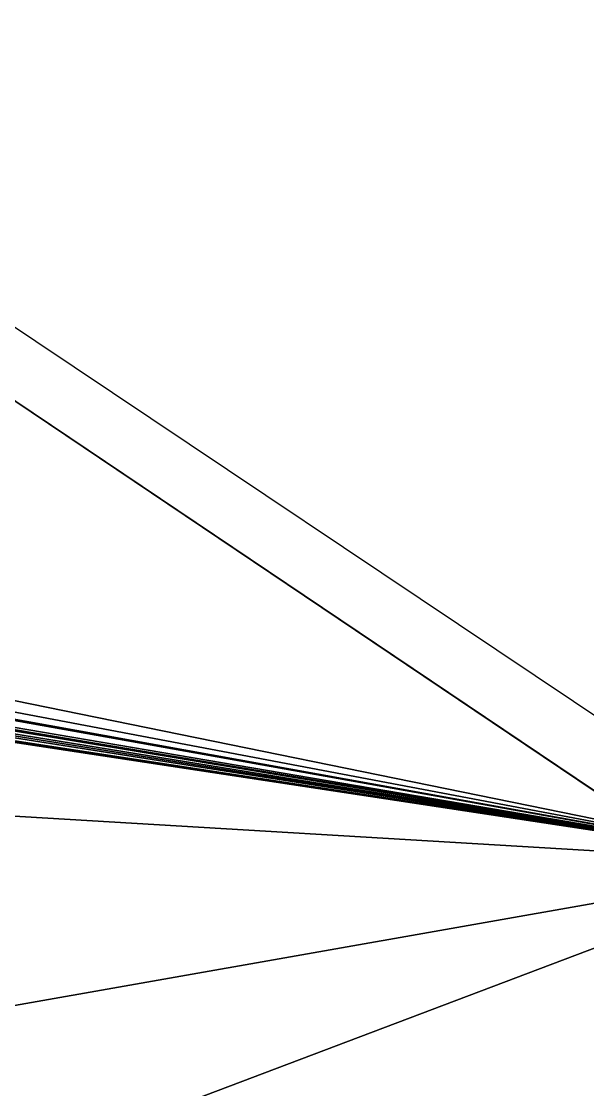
# Model space of a CAD drawing. Header units: metres. Extents: x 503497 to 504361, y 6966567 to 6966857.
# Drawn here: x 504125.84035 to 504125.85178, y 6966702.76515 to 6966702.7867 of the extents above; entities that cross this region are included whole.
import ezdxf

# ---------------------------------------------------------------- set-up
doc = ezdxf.new("R2010")
doc.units = ezdxf.units.M

msp = doc.modelspace()

# ---------------------------------------------------------------- linework, layer by layer
at = {"layer": 'SHADOW_APPROVED_20260111T072000'}
for points in [[(504125.8564, 6966702.7697), (504125.4218, 6966703.0603), (504052.248, 6966717.9643), (504052.6826, 6966717.6737), (504125.8564, 6966702.7697)], [(504126.6349, 6966702.5968), (504125.8564, 6966702.7697), (504052.6826, 6966717.6737), (504053.4611, 6966717.5008), (504126.6349, 6966702.5968)]]:
    msp.add_lwpolyline(points, close=True, dxfattribs=at)
msp.add_lwpolyline([(504124.6436, 6966689.8311), (504125.6223, 6966696.1052), (504122.7613, 6966696.5515), (504123.3955, 6966700.6171), (504123.6735, 6966701.1907), (504124.1841, 6966701.6081), (504124.6865, 6966701.7525), (504126.4679, 6966701.5261), (504126.6349, 6966702.5968), (504125.8564, 6966702.7697), (504125.4218, 6966703.0603), (504125.0625, 6966703.6133), (504124.9683, 6966704.1079), (504125.9354, 6966710.4181), (504127.8093, 6966710.1258), (504128.3574, 6966713.6393), (504140.8554, 6966711.6898), (504140.8554, 6966711.6898), (504140.7719, 6966711.1544), (504144.1851, 6966710.622), (504144.5661, 6966713.0647), (504153.1826, 6966711.7206), (504152.9477, 6966710.2148), (504167.8718, 6966707.8869)], dxfattribs=at)
at = {"layer": 'SHADOW_APPROVED_20260114T072400'}
for points in [[(504125.8564, 6966702.7697), (504125.4218, 6966703.0603), (504053.4134, 6966716.699), (504053.848, 6966716.4084), (504125.8564, 6966702.7697)], [(504126.6349, 6966702.5968), (504125.8564, 6966702.7697), (504053.848, 6966716.4084), (504054.6265, 6966716.2355), (504126.6349, 6966702.5968)]]:
    msp.add_lwpolyline(points, close=True, dxfattribs=at)
msp.add_lwpolyline([(504124.6436, 6966689.8311), (504125.6223, 6966696.1052), (504122.7613, 6966696.5515), (504123.3955, 6966700.6171), (504123.6735, 6966701.1907), (504124.1841, 6966701.6081), (504124.6865, 6966701.7525), (504126.4679, 6966701.5261), (504126.6349, 6966702.5968), (504125.8564, 6966702.7697), (504125.4218, 6966703.0603), (504125.0625, 6966703.6133), (504124.9683, 6966704.1079), (504125.9354, 6966710.4181), (504127.8093, 6966710.1258), (504128.3574, 6966713.6393), (504140.8554, 6966711.6898), (504140.8554, 6966711.6898), (504140.7719, 6966711.1544), (504144.1851, 6966710.622), (504144.5661, 6966713.0647), (504153.1826, 6966711.7206), (504152.9477, 6966710.2148), (504167.8718, 6966707.8869)], dxfattribs=at)
at = {"layer": 'SHADOW_APPROVED_20260122T071500'}
for points in [[(504125.8564, 6966702.7697), (504125.4218, 6966703.0603), (504042.8553, 6966717.8284), (504043.2899, 6966717.5378), (504125.8564, 6966702.7697)], [(504126.6349, 6966702.5968), (504125.8564, 6966702.7697), (504043.2899, 6966717.5378), (504044.0684, 6966717.3649), (504126.6349, 6966702.5968)]]:
    msp.add_lwpolyline(points, close=True, dxfattribs=at)
msp.add_lwpolyline([(504124.6436, 6966689.8311), (504125.6223, 6966696.1052), (504122.7613, 6966696.5515), (504123.3955, 6966700.6171), (504123.6735, 6966701.1907), (504124.1841, 6966701.6081), (504124.6865, 6966701.7525), (504126.4679, 6966701.5261), (504126.6349, 6966702.5968), (504125.8564, 6966702.7697), (504125.4218, 6966703.0603), (504125.0625, 6966703.6133), (504124.9683, 6966704.1079), (504125.9354, 6966710.4181), (504127.8093, 6966710.1258), (504128.3574, 6966713.6393), (504140.8554, 6966711.6898), (504140.8554, 6966711.6898), (504140.7719, 6966711.1544), (504144.1851, 6966710.622), (504144.5661, 6966713.0647), (504153.1826, 6966711.7206), (504152.9477, 6966710.2148), (504167.8718, 6966707.8869)], dxfattribs=at)
at = {"layer": 'SHADOW_APPROVED_20260124T072500'}
for points in [[(504125.8564, 6966702.7697), (504125.4218, 6966703.0603), (504049.1787, 6966714.7753), (504049.6133, 6966714.4847), (504125.8564, 6966702.7697)], [(504126.6349, 6966702.5968), (504125.8564, 6966702.7697), (504049.6133, 6966714.4847), (504050.3918, 6966714.3118), (504126.6349, 6966702.5968)]]:
    msp.add_lwpolyline(points, close=True, dxfattribs=at)
msp.add_lwpolyline([(504124.6436, 6966689.8311), (504125.6223, 6966696.1052), (504122.7613, 6966696.5515), (504123.3955, 6966700.6171), (504123.6735, 6966701.1907), (504124.1841, 6966701.6081), (504124.6865, 6966701.7525), (504126.4679, 6966701.5261), (504126.6349, 6966702.5968), (504125.8564, 6966702.7697), (504125.4218, 6966703.0603), (504125.0625, 6966703.6133), (504124.9683, 6966704.1079), (504125.9354, 6966710.4181), (504127.8093, 6966710.1258), (504128.3574, 6966713.6393), (504140.8554, 6966711.6898), (504140.8554, 6966711.6898), (504140.7719, 6966711.1544), (504144.1851, 6966710.622), (504144.5661, 6966713.0647), (504153.1826, 6966711.7206), (504152.9477, 6966710.2148), (504167.8718, 6966707.8869)], dxfattribs=at)
at = {"layer": 'SHADOW_APPROVED_20260126T071100'}
for points in [[(504125.8564, 6966702.7697), (504125.4218, 6966703.0603), (504036.9967, 6966718.1061), (504037.4313, 6966717.8155), (504125.8564, 6966702.7697)], [(504126.6349, 6966702.5968), (504125.8564, 6966702.7697), (504037.4313, 6966717.8155), (504038.2098, 6966717.6426), (504126.6349, 6966702.5968)]]:
    msp.add_lwpolyline(points, close=True, dxfattribs=at)
msp.add_lwpolyline([(504124.6436, 6966689.8311), (504125.6223, 6966696.1052), (504122.7613, 6966696.5515), (504123.3955, 6966700.6171), (504123.6735, 6966701.1907), (504124.1841, 6966701.6081), (504124.6865, 6966701.7525), (504126.4679, 6966701.5261), (504126.6349, 6966702.5968), (504125.8564, 6966702.7697), (504125.4218, 6966703.0603), (504125.0625, 6966703.6133), (504124.9683, 6966704.1079), (504125.9354, 6966710.4181), (504127.8093, 6966710.1258), (504128.3574, 6966713.6393), (504140.8554, 6966711.6898), (504140.8554, 6966711.6898), (504140.7719, 6966711.1544), (504144.1851, 6966710.622), (504144.5661, 6966713.0647), (504153.1826, 6966711.7206), (504152.9477, 6966710.2148), (504167.8718, 6966707.8869)], dxfattribs=at)
at = {"layer": 'SHADOW_APPROVED_20260127T071900'}
for points in [[(504125.8564, 6966702.7697), (504125.4218, 6966703.0603), (504043.0789, 6966715.5529), (504043.5135, 6966715.2623), (504125.8564, 6966702.7697)], [(504126.6349, 6966702.5968), (504125.8564, 6966702.7697), (504043.5135, 6966715.2623), (504044.292, 6966715.0894), (504126.6349, 6966702.5968)]]:
    msp.add_lwpolyline(points, close=True, dxfattribs=at)
msp.add_lwpolyline([(504124.6436, 6966689.8311), (504125.6223, 6966696.1052), (504122.7613, 6966696.5515), (504123.3955, 6966700.6171), (504123.6735, 6966701.1907), (504124.1841, 6966701.6081), (504124.6865, 6966701.7525), (504126.4679, 6966701.5261), (504126.6349, 6966702.5968), (504125.8564, 6966702.7697), (504125.4218, 6966703.0603), (504125.0625, 6966703.6133), (504124.9683, 6966704.1079), (504125.9354, 6966710.4181), (504127.8093, 6966710.1258), (504128.3574, 6966713.6393), (504140.8554, 6966711.6898), (504140.8554, 6966711.6898), (504140.7719, 6966711.1544), (504144.1851, 6966710.622), (504144.5661, 6966713.0647), (504153.1826, 6966711.7206), (504152.9477, 6966710.2148), (504167.8718, 6966707.8869)], dxfattribs=at)
at = {"layer": 'SHADOW_APPROVED_20260129T071100'}
for points in [[(504125.8564, 6966702.7697), (504125.4218, 6966703.0603), (504034.9761, 6966717.2791), (504035.4107, 6966716.9885), (504125.8564, 6966702.7697)], [(504126.6349, 6966702.5968), (504125.8564, 6966702.7697), (504035.4107, 6966716.9885), (504036.1892, 6966716.8156), (504126.6349, 6966702.5968)]]:
    msp.add_lwpolyline(points, close=True, dxfattribs=at)
msp.add_lwpolyline([(504124.6436, 6966689.8311), (504125.6223, 6966696.1052), (504122.7613, 6966696.5515), (504123.3955, 6966700.6171), (504123.6735, 6966701.1907), (504124.1841, 6966701.6081), (504124.6865, 6966701.7525), (504126.4679, 6966701.5261), (504126.6349, 6966702.5968), (504125.8564, 6966702.7697), (504125.4218, 6966703.0603), (504125.0625, 6966703.6133), (504124.9683, 6966704.1079), (504125.9354, 6966710.4181), (504127.8093, 6966710.1258), (504128.3574, 6966713.6393), (504140.8554, 6966711.6898), (504140.8554, 6966711.6898), (504140.7719, 6966711.1544), (504144.1851, 6966710.622), (504144.5661, 6966713.0647), (504153.1826, 6966711.7206), (504152.9477, 6966710.2148), (504167.8718, 6966707.8869)], dxfattribs=at)
at = {"layer": 'SHADOW_APPROVED_20260130T071100'}
for points in [[(504125.8564, 6966702.7697), (504125.4218, 6966703.0603), (504034.2899, 6966716.9745), (504034.7245, 6966716.6839), (504125.8564, 6966702.7697)], [(504126.6349, 6966702.5968), (504125.8564, 6966702.7697), (504034.7245, 6966716.6839), (504035.503, 6966716.511), (504126.6349, 6966702.5968)]]:
    msp.add_lwpolyline(points, close=True, dxfattribs=at)
msp.add_lwpolyline([(504124.6436, 6966689.8311), (504125.6223, 6966696.1052), (504122.7613, 6966696.5515), (504123.3955, 6966700.6171), (504123.6735, 6966701.1907), (504124.1841, 6966701.6081), (504124.6865, 6966701.7525), (504126.4679, 6966701.5261), (504126.6349, 6966702.5968), (504125.8564, 6966702.7697), (504125.4218, 6966703.0603), (504125.0625, 6966703.6133), (504124.9683, 6966704.1079), (504125.9354, 6966710.4181), (504127.8093, 6966710.1258), (504128.3574, 6966713.6393), (504140.8554, 6966711.6898), (504140.8554, 6966711.6898), (504140.7719, 6966711.1544), (504144.1851, 6966710.622), (504144.5661, 6966713.0647), (504153.1826, 6966711.7206), (504152.9477, 6966710.2148), (504167.8718, 6966707.8869)], dxfattribs=at)
at = {"layer": 'SHADOW_APPROVED_20260203T070000'}
for points in [[(504125.8564, 6966702.7697), (504125.4218, 6966703.0603), (504019.3976, 6966719.3617), (504019.8322, 6966719.0711), (504125.8564, 6966702.7697)], [(504126.6349, 6966702.5968), (504125.8564, 6966702.7697), (504019.8322, 6966719.0711), (504020.6107, 6966718.8982), (504126.6349, 6966702.5968)]]:
    msp.add_lwpolyline(points, close=True, dxfattribs=at)
msp.add_lwpolyline([(504124.6436, 6966689.8311), (504125.6223, 6966696.1052), (504122.7613, 6966696.5515), (504123.3955, 6966700.6171), (504123.6735, 6966701.1907), (504124.1841, 6966701.6081), (504124.6865, 6966701.7525), (504126.4679, 6966701.5261), (504126.6349, 6966702.5968), (504125.8564, 6966702.7697), (504125.4218, 6966703.0603), (504125.0625, 6966703.6133), (504124.9683, 6966704.1079), (504125.9354, 6966710.4181), (504127.8093, 6966710.1258), (504128.3574, 6966713.6393), (504140.8554, 6966711.6898), (504140.8554, 6966711.6898), (504140.7719, 6966711.1544), (504144.1851, 6966710.622), (504144.5661, 6966713.0647), (504153.1826, 6966711.7206), (504152.9477, 6966710.2148), (504167.8718, 6966707.8869)], dxfattribs=at)
at = {"layer": 'SHADOW_APPROVED_20260314T074000'}
msp.add_lwpolyline([(504124.6436, 6966689.8311), (504125.6223, 6966696.1052), (504122.7613, 6966696.5515), (504123.3955, 6966700.6171), (504123.6735, 6966701.1907), (504124.1841, 6966701.6081), (504124.6865, 6966701.7525), (504126.4679, 6966701.5261), (504126.6349, 6966702.5968), (504125.8564, 6966702.7697), (504125.4218, 6966703.0603), (504125.0625, 6966703.6133), (504124.9683, 6966704.1079), (504125.9354, 6966710.4181), (504127.8093, 6966710.1258), (504128.3574, 6966713.6393), (504140.8554, 6966711.6898), (504140.8554, 6966711.6898), (504140.7719, 6966711.1544), (504144.1851, 6966710.622), (504144.5661, 6966713.0647), (504153.1826, 6966711.7206), (504152.9477, 6966710.2148), (504167.8718, 6966707.8869)], dxfattribs=at)
for points in [[(504125.8564, 6966702.7697), (504125.4218, 6966703.0603), (504037.6673, 6966687.6039), (504038.1019, 6966687.3133), (504125.8564, 6966702.7697)], [(504126.6349, 6966702.5968), (504125.8564, 6966702.7697), (504038.1019, 6966687.3133), (504038.8804, 6966687.1404), (504126.6349, 6966702.5968)]]:
    msp.add_lwpolyline(points, close=True, dxfattribs=at)
at = {"layer": 'SHADOW_APPROVED_20260426T070000'}
msp.add_lwpolyline([(504124.6436, 6966689.8311), (504125.6223, 6966696.1052), (504122.7613, 6966696.5515), (504123.3955, 6966700.6171), (504123.6735, 6966701.1907), (504124.1841, 6966701.6081), (504124.6865, 6966701.7525), (504126.4679, 6966701.5261), (504126.6349, 6966702.5968), (504125.8564, 6966702.7697), (504125.4218, 6966703.0603), (504125.0625, 6966703.6133), (504124.9683, 6966704.1079), (504125.9354, 6966710.4181), (504127.8093, 6966710.1258), (504128.3574, 6966713.6393), (504140.8554, 6966711.6898), (504140.8554, 6966711.6898), (504140.7719, 6966711.1544), (504144.1851, 6966710.622), (504144.5661, 6966713.0647), (504153.1826, 6966711.7206), (504152.9477, 6966710.2148), (504167.8718, 6966707.8869)], dxfattribs=at)
for points in [[(504125.8564, 6966702.7697), (504125.4218, 6966703.0603), (503908.2942, 6966620.9985), (503908.7288, 6966620.7079), (504125.8564, 6966702.7697)], [(504126.6349, 6966702.5968), (504125.8564, 6966702.7697), (503908.7288, 6966620.7079), (503909.5073, 6966620.535), (504126.6349, 6966702.5968)]]:
    msp.add_lwpolyline(points, close=True, dxfattribs=at)
at = {"layer": 'SHADOW_APPROVED_20260621T090000'}
msp.add_lwpolyline([(504124.6436, 6966689.8311), (504125.6223, 6966696.1052), (504122.7613, 6966696.5515), (504123.3955, 6966700.6171), (504123.6735, 6966701.1907), (504124.1841, 6966701.6081), (504124.6865, 6966701.7525), (504126.4679, 6966701.5261), (504126.6349, 6966702.5968), (504125.8564, 6966702.7697), (504125.4218, 6966703.0603), (504125.0625, 6966703.6133), (504124.9683, 6966704.1079), (504125.9354, 6966710.4181), (504127.8093, 6966710.1258), (504128.3574, 6966713.6393), (504140.8554, 6966711.6898), (504140.8554, 6966711.6898), (504140.7719, 6966711.1544), (504144.1851, 6966710.622), (504144.5661, 6966713.0647), (504153.1826, 6966711.7206), (504152.9477, 6966710.2148), (504167.8718, 6966707.8869)], dxfattribs=at)
msp.add_lwpolyline([(504125.8564, 6966702.7697), (504125.4218, 6966703.0603), (504066.9055, 6966640.1287), (504067.3401, 6966639.8381), (504125.8564, 6966702.7697)], close=True, dxfattribs=at)
at = {"layer": 'SHADOW_APPROVED_20260621T120000'}
msp.add_lwpolyline([(504124.6436, 6966689.8311), (504125.6223, 6966696.1052), (504122.7613, 6966696.5515), (504123.3955, 6966700.6171), (504123.6735, 6966701.1907), (504124.1841, 6966701.6081), (504124.6865, 6966701.7525), (504126.4679, 6966701.5261), (504126.6349, 6966702.5968), (504125.8564, 6966702.7697), (504125.4218, 6966703.0603), (504125.0625, 6966703.6133), (504124.9683, 6966704.1079), (504125.9354, 6966710.4181), (504127.8093, 6966710.1258), (504128.3574, 6966713.6393), (504140.8554, 6966711.6898), (504140.8554, 6966711.6898), (504140.7719, 6966711.1544), (504144.1851, 6966710.622), (504144.5661, 6966713.0647), (504153.1826, 6966711.7206), (504152.9477, 6966710.2148), (504167.8718, 6966707.8869)], dxfattribs=at)
msp.add_lwpolyline([(504125.8564, 6966702.7697), (504125.4218, 6966703.0603), (504128.0428, 6966654.3875), (504128.4774, 6966654.0969), (504125.8564, 6966702.7697)], close=True, dxfattribs=at)
at = {"layer": 'SHADOW_APPROVED_20260621T140000'}
msp.add_lwpolyline([(504124.6436, 6966689.8311), (504125.6223, 6966696.1052), (504122.7613, 6966696.5515), (504123.3955, 6966700.6171), (504123.6735, 6966701.1907), (504124.1841, 6966701.6081), (504124.6865, 6966701.7525), (504126.4679, 6966701.5261), (504126.6349, 6966702.5968), (504125.8564, 6966702.7697), (504125.4218, 6966703.0603), (504125.0625, 6966703.6133), (504124.9683, 6966704.1079), (504125.9354, 6966710.4181), (504127.8093, 6966710.1258), (504128.3574, 6966713.6393), (504140.8554, 6966711.6898), (504140.8554, 6966711.6898), (504140.7719, 6966711.1544), (504144.1851, 6966710.622), (504144.5661, 6966713.0647), (504153.1826, 6966711.7206), (504152.9477, 6966710.2148), (504167.8718, 6966707.8869)], dxfattribs=at)
msp.add_lwpolyline([(504125.8564, 6966702.7697), (504125.4218, 6966703.0603), (504164.3315, 6966647.2543), (504164.7661, 6966646.9637), (504125.8564, 6966702.7697)], close=True, dxfattribs=at)
at = {"layer": 'SHADOW_APPROVED_20260621T150000'}
msp.add_lwpolyline([(504124.6436, 6966689.8311), (504125.6223, 6966696.1052), (504122.7613, 6966696.5515), (504123.3955, 6966700.6171), (504123.6735, 6966701.1907), (504124.1841, 6966701.6081), (504124.6865, 6966701.7525), (504126.4679, 6966701.5261), (504126.6349, 6966702.5968), (504125.8564, 6966702.7697), (504125.4218, 6966703.0603), (504125.0625, 6966703.6133), (504124.9683, 6966704.1079), (504125.9354, 6966710.4181), (504127.8093, 6966710.1258), (504128.3574, 6966713.6393), (504140.8554, 6966711.6898), (504140.8554, 6966711.6898), (504140.7719, 6966711.1544), (504144.1851, 6966710.622), (504144.5661, 6966713.0647), (504153.1826, 6966711.7206), (504152.9477, 6966710.2148), (504167.8718, 6966707.8869)], dxfattribs=at)
msp.add_lwpolyline([(504125.8564, 6966702.7697), (504125.4218, 6966703.0603), (504198.7019, 6966634.0575), (504199.1365, 6966633.7669), (504125.8564, 6966702.7697)], close=True, dxfattribs=at)
at = {"layer": 'SHADOW_APPROVED_20260621T160000'}
msp.add_lwpolyline([(504124.6436, 6966689.8311), (504125.6223, 6966696.1052), (504122.7613, 6966696.5515), (504123.3955, 6966700.6171), (504123.6735, 6966701.1907), (504124.1841, 6966701.6081), (504124.6865, 6966701.7525), (504126.4679, 6966701.5261), (504126.6349, 6966702.5968), (504125.8564, 6966702.7697), (504125.4218, 6966703.0603), (504125.0625, 6966703.6133), (504124.9683, 6966704.1079), (504125.9354, 6966710.4181), (504127.8093, 6966710.1258), (504128.3574, 6966713.6393), (504140.8554, 6966711.6898), (504140.8554, 6966711.6898), (504140.7719, 6966711.1544), (504144.1851, 6966710.622), (504144.5661, 6966713.0647), (504153.1826, 6966711.7206), (504152.9477, 6966710.2148), (504167.8718, 6966707.8869)], dxfattribs=at)
for points in [[(504125.4218, 6966703.0603), (504125.0625, 6966703.6133), (504293.3187, 6966590.5135), (504293.678, 6966589.9605), (504125.4218, 6966703.0603)], [(504125.8564, 6966702.7697), (504125.4218, 6966703.0603), (504293.678, 6966589.9605), (504294.1126, 6966589.6699), (504125.8564, 6966702.7697)]]:
    msp.add_lwpolyline(points, close=True, dxfattribs=at)
at = {"layer": 'SHADOW_APPROVED_20261019T053000'}
for points in [[(504125.8564, 6966702.7697), (504125.4218, 6966703.0603), (503548.6661, 6966795.1931), (503549.1007, 6966794.9025), (504125.8564, 6966702.7697)], [(504126.6349, 6966702.5968), (504125.8564, 6966702.7697), (503549.1007, 6966794.9025), (503549.8792, 6966794.7296), (504126.6349, 6966702.5968)]]:
    msp.add_lwpolyline(points, close=True, dxfattribs=at)
msp.add_lwpolyline([(504124.6436, 6966689.8311), (504125.6223, 6966696.1052), (504122.7613, 6966696.5515), (504123.3955, 6966700.6171), (504123.6735, 6966701.1907), (504124.1841, 6966701.6081), (504124.6865, 6966701.7525), (504126.4679, 6966701.5261), (504126.6349, 6966702.5968), (504125.8564, 6966702.7697), (504125.4218, 6966703.0603), (504125.0625, 6966703.6133), (504124.9683, 6966704.1079), (504125.9354, 6966710.4181), (504127.8093, 6966710.1258), (504128.3574, 6966713.6393), (504140.8554, 6966711.6898), (504140.8554, 6966711.6898), (504140.7719, 6966711.1544), (504144.1851, 6966710.622), (504144.5661, 6966713.0647), (504153.1826, 6966711.7206), (504152.9477, 6966710.2148), (504167.8718, 6966707.8869)], dxfattribs=at)
at = {"layer": 'SHADOW_APPROVED_20261112T063500'}
for points in [[(504125.8564, 6966702.7697), (504125.4218, 6966703.0603), (504027.1435, 6966719.0145), (504027.5781, 6966718.7239), (504125.8564, 6966702.7697)], [(504126.6349, 6966702.5968), (504125.8564, 6966702.7697), (504027.5781, 6966718.7239), (504028.3566, 6966718.551), (504126.6349, 6966702.5968)]]:
    msp.add_lwpolyline(points, close=True, dxfattribs=at)
msp.add_lwpolyline([(504124.6436, 6966689.8311), (504125.6223, 6966696.1052), (504122.7613, 6966696.5515), (504123.3955, 6966700.6171), (504123.6735, 6966701.1907), (504124.1841, 6966701.6081), (504124.6865, 6966701.7525), (504126.4679, 6966701.5261), (504126.6349, 6966702.5968), (504125.8564, 6966702.7697), (504125.4218, 6966703.0603), (504125.0625, 6966703.6133), (504124.9683, 6966704.1079), (504125.9354, 6966710.4181), (504127.8093, 6966710.1258), (504128.3574, 6966713.6393), (504140.8554, 6966711.6898), (504140.8554, 6966711.6898), (504140.7719, 6966711.1544), (504144.1851, 6966710.622), (504144.5661, 6966713.0647), (504153.1826, 6966711.7206), (504152.9477, 6966710.2148), (504167.8718, 6966707.8869)], dxfattribs=at)
at = {"layer": 'SHADOW_APPROVED_20261113T063500'}
for points in [[(504125.8564, 6966702.7697), (504125.4218, 6966703.0603), (504027.6117, 6966719.43), (504028.0463, 6966719.1394), (504125.8564, 6966702.7697)], [(504126.6349, 6966702.5968), (504125.8564, 6966702.7697), (504028.0463, 6966719.1394), (504028.8248, 6966718.9665), (504126.6349, 6966702.5968)]]:
    msp.add_lwpolyline(points, close=True, dxfattribs=at)
msp.add_lwpolyline([(504124.6436, 6966689.8311), (504125.6223, 6966696.1052), (504122.7613, 6966696.5515), (504123.3955, 6966700.6171), (504123.6735, 6966701.1907), (504124.1841, 6966701.6081), (504124.6865, 6966701.7525), (504126.4679, 6966701.5261), (504126.6349, 6966702.5968), (504125.8564, 6966702.7697), (504125.4218, 6966703.0603), (504125.0625, 6966703.6133), (504124.9683, 6966704.1079), (504125.9354, 6966710.4181), (504127.8093, 6966710.1258), (504128.3574, 6966713.6393), (504140.8554, 6966711.6898), (504140.8554, 6966711.6898), (504140.7719, 6966711.1544), (504144.1851, 6966710.622), (504144.5661, 6966713.0647), (504153.1826, 6966711.7206), (504152.9477, 6966710.2148), (504167.8718, 6966707.8869)], dxfattribs=at)
at = {"layer": 'SHADOW_APPROVED_20261122T065200'}
for points in [[(504125.8564, 6966702.7697), (504125.4218, 6966703.0603), (504045.2577, 6966717.5111), (504045.6923, 6966717.2205), (504125.8564, 6966702.7697)], [(504126.6349, 6966702.5968), (504125.8564, 6966702.7697), (504045.6923, 6966717.2205), (504046.4708, 6966717.0476), (504126.6349, 6966702.5968)]]:
    msp.add_lwpolyline(points, close=True, dxfattribs=at)
msp.add_lwpolyline([(504124.6436, 6966689.8311), (504125.6223, 6966696.1052), (504122.7613, 6966696.5515), (504123.3955, 6966700.6171), (504123.6735, 6966701.1907), (504124.1841, 6966701.6081), (504124.6865, 6966701.7525), (504126.4679, 6966701.5261), (504126.6349, 6966702.5968), (504125.8564, 6966702.7697), (504125.4218, 6966703.0603), (504125.0625, 6966703.6133), (504124.9683, 6966704.1079), (504125.9354, 6966710.4181), (504127.8093, 6966710.1258), (504128.3574, 6966713.6393), (504140.8554, 6966711.6898), (504140.8554, 6966711.6898), (504140.7719, 6966711.1544), (504144.1851, 6966710.622), (504144.5661, 6966713.0647), (504153.1826, 6966711.7206), (504152.9477, 6966710.2148), (504167.8718, 6966707.8869)], dxfattribs=at)
at = {"layer": 'SHADOW_APPROVED_20261123T070300'}
for points in [[(504125.8564, 6966702.7697), (504125.4218, 6966703.0603), (504053.0249, 6966715.0668), (504053.4595, 6966714.7762), (504125.8564, 6966702.7697)], [(504126.6349, 6966702.5968), (504125.8564, 6966702.7697), (504053.4595, 6966714.7762), (504054.238, 6966714.6033), (504126.6349, 6966702.5968)]]:
    msp.add_lwpolyline(points, close=True, dxfattribs=at)
msp.add_lwpolyline([(504124.6436, 6966689.8311), (504125.6223, 6966696.1052), (504122.7613, 6966696.5515), (504123.3955, 6966700.6171), (504123.6735, 6966701.1907), (504124.1841, 6966701.6081), (504124.6865, 6966701.7525), (504126.4679, 6966701.5261), (504126.6349, 6966702.5968), (504125.8564, 6966702.7697), (504125.4218, 6966703.0603), (504125.0625, 6966703.6133), (504124.9683, 6966704.1079), (504125.9354, 6966710.4181), (504127.8093, 6966710.1258), (504128.3574, 6966713.6393), (504140.8554, 6966711.6898), (504140.8554, 6966711.6898), (504140.7719, 6966711.1544), (504144.1851, 6966710.622), (504144.5661, 6966713.0647), (504153.1826, 6966711.7206), (504152.9477, 6966710.2148), (504167.8718, 6966707.8869)], dxfattribs=at)
at = {"layer": 'SHADOW_APPROVED_20261221T090000'}
msp.add_lwpolyline([(504124.6436, 6966689.8311), (504125.6223, 6966696.1052), (504122.7613, 6966696.5515), (504123.3955, 6966700.6171), (504123.6735, 6966701.1907), (504124.1841, 6966701.6081), (504124.6865, 6966701.7525), (504126.4679, 6966701.5261), (504126.6349, 6966702.5968), (504125.8564, 6966702.7697), (504125.4218, 6966703.0603), (504125.0625, 6966703.6133), (504124.9683, 6966704.1079), (504125.9354, 6966710.4181), (504127.8093, 6966710.1258), (504128.3574, 6966713.6393), (504140.8554, 6966711.6898), (504140.8554, 6966711.6898), (504140.7719, 6966711.1544), (504144.1851, 6966710.622), (504144.5661, 6966713.0647), (504153.1826, 6966711.7206), (504152.9477, 6966710.2148), (504167.8718, 6966707.8869)], dxfattribs=at)
for points in [[(504125.8564, 6966702.7697), (504125.4218, 6966703.0603), (504095.1671, 6966704.8597), (504095.6017, 6966704.5691), (504125.8564, 6966702.7697)], [(504126.6349, 6966702.5968), (504125.8564, 6966702.7697), (504095.6017, 6966704.5691), (504096.3802, 6966704.3962), (504126.6349, 6966702.5968)]]:
    msp.add_lwpolyline(points, close=True, dxfattribs=at)
at = {"layer": 'SHADOW_APPROVED_20261221T120000'}
msp.add_lwpolyline([(504124.6436, 6966689.8311), (504125.6223, 6966696.1052), (504122.7613, 6966696.5515), (504123.3955, 6966700.6171), (504123.6735, 6966701.1907), (504124.1841, 6966701.6081), (504124.6865, 6966701.7525), (504126.4679, 6966701.5261), (504126.6349, 6966702.5968), (504125.8564, 6966702.7697), (504125.4218, 6966703.0603), (504125.0625, 6966703.6133), (504124.9683, 6966704.1079), (504125.9354, 6966710.4181), (504127.8093, 6966710.1258), (504128.3574, 6966713.6393), (504140.8554, 6966711.6898), (504140.8554, 6966711.6898), (504140.7719, 6966711.1544), (504144.1851, 6966710.622), (504144.5661, 6966713.0647), (504153.1826, 6966711.7206), (504152.9477, 6966710.2148), (504167.8718, 6966707.8869)], dxfattribs=at)
msp.add_lwpolyline([(504125.8564, 6966702.7697), (504125.4218, 6966703.0603), (504127.6943, 6966700.3295), (504128.1289, 6966700.0389), (504125.8564, 6966702.7697)], close=True, dxfattribs=at)
at = {"layer": 'SHADOW_APPROVED_20261221T150000'}
msp.add_lwpolyline([(504124.6436, 6966689.8311), (504125.6223, 6966696.1052), (504122.7613, 6966696.5515), (504123.3955, 6966700.6171), (504123.6735, 6966701.1907), (504124.1841, 6966701.6081), (504124.6865, 6966701.7525), (504126.4679, 6966701.5261), (504126.6349, 6966702.5968), (504125.8564, 6966702.7697), (504125.4218, 6966703.0603), (504125.0625, 6966703.6133), (504124.9683, 6966704.1079), (504125.9354, 6966710.4181), (504127.8093, 6966710.1258), (504128.3574, 6966713.6393), (504140.8554, 6966711.6898), (504140.8554, 6966711.6898), (504140.7719, 6966711.1544), (504144.1851, 6966710.622), (504144.5661, 6966713.0647), (504153.1826, 6966711.7206), (504152.9477, 6966710.2148), (504167.8718, 6966707.8869)], dxfattribs=at)
msp.add_lwpolyline([(504125.8564, 6966702.7697), (504125.4218, 6966703.0603), (504163.1157, 6966707.0806), (504163.5503, 6966706.79), (504125.8564, 6966702.7697)], close=True, dxfattribs=at)
at = {"layer": 'SHADOW_APPROVED_20261221T160000'}
msp.add_lwpolyline([(504125.8564, 6966702.7697), (504125.4218, 6966703.0603), (504184.9836, 6966715.0121), (504185.4182, 6966714.7215), (504125.8564, 6966702.7697)], close=True, dxfattribs=at)
msp.add_lwpolyline([(504124.6436, 6966689.8311), (504125.6223, 6966696.1052), (504122.7613, 6966696.5515), (504123.3955, 6966700.6171), (504123.6735, 6966701.1907), (504124.1841, 6966701.6081), (504124.6865, 6966701.7525), (504126.4679, 6966701.5261), (504126.6349, 6966702.5968), (504125.8564, 6966702.7697), (504125.4218, 6966703.0603), (504125.0625, 6966703.6133), (504124.9683, 6966704.1079), (504125.9354, 6966710.4181), (504127.8093, 6966710.1258), (504128.3574, 6966713.6393), (504140.8554, 6966711.6898), (504140.8554, 6966711.6898), (504140.7719, 6966711.1544), (504144.1851, 6966710.622), (504144.5661, 6966713.0647), (504153.1826, 6966711.7206), (504152.9477, 6966710.2148), (504167.8718, 6966707.8869)], dxfattribs=at)
at = {"layer": 'SHADOW_APPROVED_20261221T170000'}
msp.add_lwpolyline([(504125.8564, 6966702.7697), (504125.4218, 6966703.0603), (504228.6217, 6966733.9479), (504229.0563, 6966733.6573), (504125.8564, 6966702.7697)], close=True, dxfattribs=at)
msp.add_lwpolyline([(504124.6436, 6966689.8311), (504125.6223, 6966696.1052), (504122.7613, 6966696.5515), (504123.3955, 6966700.6171), (504123.6735, 6966701.1907), (504124.1841, 6966701.6081), (504124.6865, 6966701.7525), (504126.4679, 6966701.5261), (504126.6349, 6966702.5968), (504125.8564, 6966702.7697), (504125.4218, 6966703.0603), (504125.0625, 6966703.6133), (504124.9683, 6966704.1079), (504125.9354, 6966710.4181), (504127.8093, 6966710.1258), (504128.3574, 6966713.6393), (504140.8554, 6966711.6898), (504140.8554, 6966711.6898), (504140.7719, 6966711.1544), (504144.1851, 6966710.622), (504144.5661, 6966713.0647), (504153.1826, 6966711.7206), (504152.9477, 6966710.2148), (504167.8718, 6966707.8869)], dxfattribs=at)
at = {"layer": 'SHADOW_COMPARATOR_RL48_20260111T072000'}
msp.add_lwpolyline([(504124.6436, 6966689.8311), (504125.6223, 6966696.1052), (504122.7613, 6966696.5515), (504123.3955, 6966700.6171), (504123.6735, 6966701.1907), (504124.1841, 6966701.6081), (504124.6865, 6966701.7525), (504126.4679, 6966701.5261), (504126.6349, 6966702.5968), (504125.8564, 6966702.7697), (504125.4218, 6966703.0603), (504125.0625, 6966703.6133), (504124.9683, 6966704.1079), (504125.9354, 6966710.4181), (504127.8093, 6966710.1258), (504128.3574, 6966713.6393), (504140.8554, 6966711.6898), (504140.8554, 6966711.6898), (504140.7719, 6966711.1544), (504144.1851, 6966710.622), (504144.5661, 6966713.0647), (504153.1826, 6966711.7206), (504152.9477, 6966710.2148), (504167.8718, 6966707.8869)], dxfattribs=at)
for points in [[(504125.8564, 6966702.7697), (504125.4218, 6966703.0603), (504079.7945, 6966712.3537), (504080.2291, 6966712.0631), (504125.8564, 6966702.7697)], [(504126.6349, 6966702.5968), (504125.8564, 6966702.7697), (504080.2291, 6966712.0631), (504081.0076, 6966711.8902), (504126.6349, 6966702.5968)]]:
    msp.add_lwpolyline(points, close=True, dxfattribs=at)
at = {"layer": 'SHADOW_COMPARATOR_RL48_20260114T072400'}
msp.add_lwpolyline([(504124.6436, 6966689.8311), (504125.6223, 6966696.1052), (504122.7613, 6966696.5515), (504123.3955, 6966700.6171), (504123.6735, 6966701.1907), (504124.1841, 6966701.6081), (504124.6865, 6966701.7525), (504126.4679, 6966701.5261), (504126.6349, 6966702.5968), (504125.8564, 6966702.7697), (504125.4218, 6966703.0603), (504125.0625, 6966703.6133), (504124.9683, 6966704.1079), (504125.9354, 6966710.4181), (504127.8093, 6966710.1258), (504128.3574, 6966713.6393), (504140.8554, 6966711.6898), (504140.8554, 6966711.6898), (504140.7719, 6966711.1544), (504144.1851, 6966710.622), (504144.5661, 6966713.0647), (504153.1826, 6966711.7206), (504152.9477, 6966710.2148), (504167.8718, 6966707.8869)], dxfattribs=at)
for points in [[(504125.8564, 6966702.7697), (504125.4218, 6966703.0603), (504080.5212, 6966711.5647), (504080.9558, 6966711.2741), (504125.8564, 6966702.7697)], [(504126.6349, 6966702.5968), (504125.8564, 6966702.7697), (504080.9558, 6966711.2741), (504081.7343, 6966711.1012), (504126.6349, 6966702.5968)]]:
    msp.add_lwpolyline(points, close=True, dxfattribs=at)
at = {"layer": 'SHADOW_COMPARATOR_RL48_20260122T071500'}
msp.add_lwpolyline([(504124.6436, 6966689.8311), (504125.6223, 6966696.1052), (504122.7613, 6966696.5515), (504123.3955, 6966700.6171), (504123.6735, 6966701.1907), (504124.1841, 6966701.6081), (504124.6865, 6966701.7525), (504126.4679, 6966701.5261), (504126.6349, 6966702.5968), (504125.8564, 6966702.7697), (504125.4218, 6966703.0603), (504125.0625, 6966703.6133), (504124.9683, 6966704.1079), (504125.9354, 6966710.4181), (504127.8093, 6966710.1258), (504128.3574, 6966713.6393), (504140.8554, 6966711.6898), (504140.8554, 6966711.6898), (504140.7719, 6966711.1544), (504144.1851, 6966710.622), (504144.5661, 6966713.0647), (504153.1826, 6966711.7206), (504152.9477, 6966710.2148), (504167.8718, 6966707.8869)], dxfattribs=at)
for points in [[(504125.8564, 6966702.7697), (504125.4218, 6966703.0603), (504073.9377, 6966712.2689), (504074.3723, 6966711.9783), (504125.8564, 6966702.7697)], [(504126.6349, 6966702.5968), (504125.8564, 6966702.7697), (504074.3723, 6966711.9783), (504075.1508, 6966711.8054), (504126.6349, 6966702.5968)]]:
    msp.add_lwpolyline(points, close=True, dxfattribs=at)
at = {"layer": 'SHADOW_COMPARATOR_RL48_20260124T072500'}
msp.add_lwpolyline([(504124.6436, 6966689.8311), (504125.6223, 6966696.1052), (504122.7613, 6966696.5515), (504123.3955, 6966700.6171), (504123.6735, 6966701.1907), (504124.1841, 6966701.6081), (504124.6865, 6966701.7525), (504126.4679, 6966701.5261), (504126.6349, 6966702.5968), (504125.8564, 6966702.7697), (504125.4218, 6966703.0603), (504125.0625, 6966703.6133), (504124.9683, 6966704.1079), (504125.9354, 6966710.4181), (504127.8093, 6966710.1258), (504128.3574, 6966713.6393), (504140.8554, 6966711.6898), (504140.8554, 6966711.6898), (504140.7719, 6966711.1544), (504144.1851, 6966710.622), (504144.5661, 6966713.0647), (504153.1826, 6966711.7206), (504152.9477, 6966710.2148), (504167.8718, 6966707.8869)], dxfattribs=at)
for points in [[(504125.8564, 6966702.7697), (504125.4218, 6966703.0603), (504077.8806, 6966710.3652), (504078.3152, 6966710.0746), (504125.8564, 6966702.7697)], [(504126.6349, 6966702.5968), (504125.8564, 6966702.7697), (504078.3152, 6966710.0746), (504079.0937, 6966709.9017), (504126.6349, 6966702.5968)]]:
    msp.add_lwpolyline(points, close=True, dxfattribs=at)
at = {"layer": 'SHADOW_COMPARATOR_RL48_20260126T071100'}
msp.add_lwpolyline([(504124.6436, 6966689.8311), (504125.6223, 6966696.1052), (504122.7613, 6966696.5515), (504123.3955, 6966700.6171), (504123.6735, 6966701.1907), (504124.1841, 6966701.6081), (504124.6865, 6966701.7525), (504126.4679, 6966701.5261), (504126.6349, 6966702.5968), (504125.8564, 6966702.7697), (504125.4218, 6966703.0603), (504125.0625, 6966703.6133), (504124.9683, 6966704.1079), (504125.9354, 6966710.4181), (504127.8093, 6966710.1258), (504128.3574, 6966713.6393), (504140.8554, 6966711.6898), (504140.8554, 6966711.6898), (504140.7719, 6966711.1544), (504144.1851, 6966710.622), (504144.5661, 6966713.0647), (504153.1826, 6966711.7206), (504152.9477, 6966710.2148), (504167.8718, 6966707.8869)], dxfattribs=at)
for points in [[(504125.8564, 6966702.7697), (504125.4218, 6966703.0603), (504070.2846, 6966712.4421), (504070.7192, 6966712.1515), (504125.8564, 6966702.7697)], [(504126.6349, 6966702.5968), (504125.8564, 6966702.7697), (504070.7192, 6966712.1515), (504071.4977, 6966711.9786), (504126.6349, 6966702.5968)]]:
    msp.add_lwpolyline(points, close=True, dxfattribs=at)
at = {"layer": 'SHADOW_COMPARATOR_RL48_20260127T071900'}
msp.add_lwpolyline([(504124.6436, 6966689.8311), (504125.6223, 6966696.1052), (504122.7613, 6966696.5515), (504123.3955, 6966700.6171), (504123.6735, 6966701.1907), (504124.1841, 6966701.6081), (504124.6865, 6966701.7525), (504126.4679, 6966701.5261), (504126.6349, 6966702.5968), (504125.8564, 6966702.7697), (504125.4218, 6966703.0603), (504125.0625, 6966703.6133), (504124.9683, 6966704.1079), (504125.9354, 6966710.4181), (504127.8093, 6966710.1258), (504128.3574, 6966713.6393), (504140.8554, 6966711.6898), (504140.8554, 6966711.6898), (504140.7719, 6966711.1544), (504144.1851, 6966710.622), (504144.5661, 6966713.0647), (504153.1826, 6966711.7206), (504152.9477, 6966710.2148), (504167.8718, 6966707.8869)], dxfattribs=at)
for points in [[(504125.8564, 6966702.7697), (504125.4218, 6966703.0603), (504074.0771, 6966710.85), (504074.5117, 6966710.5594), (504125.8564, 6966702.7697)], [(504126.6349, 6966702.5968), (504125.8564, 6966702.7697), (504074.5117, 6966710.5594), (504075.2902, 6966710.3865), (504126.6349, 6966702.5968)]]:
    msp.add_lwpolyline(points, close=True, dxfattribs=at)
at = {"layer": 'SHADOW_COMPARATOR_RL48_20260129T071100'}
msp.add_lwpolyline([(504124.6436, 6966689.8311), (504125.6223, 6966696.1052), (504122.7613, 6966696.5515), (504123.3955, 6966700.6171), (504123.6735, 6966701.1907), (504124.1841, 6966701.6081), (504124.6865, 6966701.7525), (504126.4679, 6966701.5261), (504126.6349, 6966702.5968), (504125.8564, 6966702.7697), (504125.4218, 6966703.0603), (504125.0625, 6966703.6133), (504124.9683, 6966704.1079), (504125.9354, 6966710.4181), (504127.8093, 6966710.1258), (504128.3574, 6966713.6393), (504140.8554, 6966711.6898), (504140.8554, 6966711.6898), (504140.7719, 6966711.1544), (504144.1851, 6966710.622), (504144.5661, 6966713.0647), (504153.1826, 6966711.7206), (504152.9477, 6966710.2148), (504167.8718, 6966707.8869)], dxfattribs=at)
for points in [[(504125.8564, 6966702.7697), (504125.4218, 6966703.0603), (504069.0246, 6966711.9264), (504069.4592, 6966711.6358), (504125.8564, 6966702.7697)], [(504126.6349, 6966702.5968), (504125.8564, 6966702.7697), (504069.4592, 6966711.6358), (504070.2377, 6966711.4629), (504126.6349, 6966702.5968)]]:
    msp.add_lwpolyline(points, close=True, dxfattribs=at)
at = {"layer": 'SHADOW_COMPARATOR_RL48_20260130T071100'}
msp.add_lwpolyline([(504124.6436, 6966689.8311), (504125.6223, 6966696.1052), (504122.7613, 6966696.5515), (504123.3955, 6966700.6171), (504123.6735, 6966701.1907), (504124.1841, 6966701.6081), (504124.6865, 6966701.7525), (504126.4679, 6966701.5261), (504126.6349, 6966702.5968), (504125.8564, 6966702.7697), (504125.4218, 6966703.0603), (504125.0625, 6966703.6133), (504124.9683, 6966704.1079), (504125.9354, 6966710.4181), (504127.8093, 6966710.1258), (504128.3574, 6966713.6393), (504140.8554, 6966711.6898), (504140.8554, 6966711.6898), (504140.7719, 6966711.1544), (504144.1851, 6966710.622), (504144.5661, 6966713.0647), (504153.1826, 6966711.7206), (504152.9477, 6966710.2148), (504167.8718, 6966707.8869)], dxfattribs=at)
for points in [[(504125.8564, 6966702.7697), (504125.4218, 6966703.0603), (504068.5967, 6966711.7365), (504069.0313, 6966711.4459), (504125.8564, 6966702.7697)], [(504126.6349, 6966702.5968), (504125.8564, 6966702.7697), (504069.0313, 6966711.4459), (504069.8098, 6966711.273), (504126.6349, 6966702.5968)]]:
    msp.add_lwpolyline(points, close=True, dxfattribs=at)
at = {"layer": 'SHADOW_COMPARATOR_RL48_20260203T070000'}
msp.add_lwpolyline([(504124.6436, 6966689.8311), (504125.6223, 6966696.1052), (504122.7613, 6966696.5515), (504123.3955, 6966700.6171), (504123.6735, 6966701.1907), (504124.1841, 6966701.6081), (504124.6865, 6966701.7525), (504126.4679, 6966701.5261), (504126.6349, 6966702.5968), (504125.8564, 6966702.7697), (504125.4218, 6966703.0603), (504125.0625, 6966703.6133), (504124.9683, 6966704.1079), (504125.9354, 6966710.4181), (504127.8093, 6966710.1258), (504128.3574, 6966713.6393), (504140.8554, 6966711.6898), (504140.8554, 6966711.6898), (504140.7719, 6966711.1544), (504144.1851, 6966710.622), (504144.5661, 6966713.0647), (504153.1826, 6966711.7206), (504152.9477, 6966710.2148), (504167.8718, 6966707.8869)], dxfattribs=at)
for points in [[(504125.8564, 6966702.7697), (504125.4218, 6966703.0603), (504059.3107, 6966713.225), (504059.7453, 6966712.9344), (504125.8564, 6966702.7697)], [(504126.6349, 6966702.5968), (504125.8564, 6966702.7697), (504059.7453, 6966712.9344), (504060.5238, 6966712.7615), (504126.6349, 6966702.5968)]]:
    msp.add_lwpolyline(points, close=True, dxfattribs=at)
at = {"layer": 'SHADOW_COMPARATOR_RL48_20260314T074000'}
msp.add_lwpolyline([(504124.6436, 6966689.8311), (504125.6223, 6966696.1052), (504122.7613, 6966696.5515), (504123.3955, 6966700.6171), (504123.6735, 6966701.1907), (504124.1841, 6966701.6081), (504124.6865, 6966701.7525), (504126.4679, 6966701.5261), (504126.6349, 6966702.5968), (504125.8564, 6966702.7697), (504125.4218, 6966703.0603), (504125.0625, 6966703.6133), (504124.9683, 6966704.1079), (504125.9354, 6966710.4181), (504127.8093, 6966710.1258), (504128.3574, 6966713.6393), (504140.8554, 6966711.6898), (504140.8554, 6966711.6898), (504140.7719, 6966711.1544), (504144.1851, 6966710.622), (504144.5661, 6966713.0647), (504153.1826, 6966711.7206), (504152.9477, 6966710.2148), (504167.8718, 6966707.8869)], dxfattribs=at)
for points in [[(504125.8564, 6966702.7697), (504125.4218, 6966703.0603), (504070.7027, 6966693.4225), (504071.1373, 6966693.1319), (504125.8564, 6966702.7697)], [(504126.6349, 6966702.5968), (504125.8564, 6966702.7697), (504071.1373, 6966693.1319), (504071.9158, 6966692.959), (504126.6349, 6966702.5968)]]:
    msp.add_lwpolyline(points, close=True, dxfattribs=at)
at = {"layer": 'SHADOW_COMPARATOR_RL48_20260426T070000'}
msp.add_lwpolyline([(504124.6436, 6966689.8311), (504125.6223, 6966696.1052), (504122.7613, 6966696.5515), (504123.3955, 6966700.6171), (504123.6735, 6966701.1907), (504124.1841, 6966701.6081), (504124.6865, 6966701.7525), (504126.4679, 6966701.5261), (504126.6349, 6966702.5968), (504125.8564, 6966702.7697), (504125.4218, 6966703.0603), (504125.0625, 6966703.6133), (504124.9683, 6966704.1079), (504125.9354, 6966710.4181), (504127.8093, 6966710.1258), (504128.3574, 6966713.6393), (504140.8554, 6966711.6898), (504140.8554, 6966711.6898), (504140.7719, 6966711.1544), (504144.1851, 6966710.622), (504144.5661, 6966713.0647), (504153.1826, 6966711.7206), (504152.9477, 6966710.2148), (504167.8718, 6966707.8869)], dxfattribs=at)
for points in [[(504125.8564, 6966702.7697), (504125.4218, 6966703.0603), (503990.0325, 6966651.8909), (503990.4671, 6966651.6003), (504125.8564, 6966702.7697)], [(504126.6349, 6966702.5968), (504125.8564, 6966702.7697), (503990.4671, 6966651.6003), (503991.2456, 6966651.4274), (504126.6349, 6966702.5968)]]:
    msp.add_lwpolyline(points, close=True, dxfattribs=at)
at = {"layer": 'SHADOW_COMPARATOR_RL48_20260621T090000'}
msp.add_lwpolyline([(504124.6436, 6966689.8311), (504125.6223, 6966696.1052), (504122.7613, 6966696.5515), (504123.3955, 6966700.6171), (504123.6735, 6966701.1907), (504124.1841, 6966701.6081), (504124.6865, 6966701.7525), (504126.4679, 6966701.5261), (504126.6349, 6966702.5968), (504125.8564, 6966702.7697), (504125.4218, 6966703.0603), (504125.0625, 6966703.6133), (504124.9683, 6966704.1079), (504125.9354, 6966710.4181), (504127.8093, 6966710.1258), (504128.3574, 6966713.6393), (504140.8554, 6966711.6898), (504140.8554, 6966711.6898), (504140.7719, 6966711.1544), (504144.1851, 6966710.622), (504144.5661, 6966713.0647), (504153.1826, 6966711.7206), (504152.9477, 6966710.2148), (504167.8718, 6966707.8869)], dxfattribs=at)
msp.add_lwpolyline([(504125.8564, 6966702.7697), (504125.4218, 6966703.0603), (504088.9341, 6966663.8195), (504089.3687, 6966663.5289), (504125.8564, 6966702.7697)], close=True, dxfattribs=at)
at = {"layer": 'SHADOW_COMPARATOR_RL48_20260621T120000'}
msp.add_lwpolyline([(504124.6436, 6966689.8311), (504125.6223, 6966696.1052), (504122.7613, 6966696.5515), (504123.3955, 6966700.6171), (504123.6735, 6966701.1907), (504124.1841, 6966701.6081), (504124.6865, 6966701.7525), (504126.4679, 6966701.5261), (504126.6349, 6966702.5968), (504125.8564, 6966702.7697), (504125.4218, 6966703.0603), (504125.0625, 6966703.6133), (504124.9683, 6966704.1079), (504125.9354, 6966710.4181), (504127.8093, 6966710.1258), (504128.3574, 6966713.6393), (504140.8554, 6966711.6898), (504140.8554, 6966711.6898), (504140.7719, 6966711.1544), (504144.1851, 6966710.622), (504144.5661, 6966713.0647), (504153.1826, 6966711.7206), (504152.9477, 6966710.2148), (504167.8718, 6966707.8869)], dxfattribs=at)
msp.add_lwpolyline([(504125.8564, 6966702.7697), (504125.4218, 6966703.0603), (504127.0561, 6966672.7105), (504127.4907, 6966672.4199), (504125.8564, 6966702.7697)], close=True, dxfattribs=at)
at = {"layer": 'SHADOW_COMPARATOR_RL48_20260621T140000'}
msp.add_lwpolyline([(504124.6436, 6966689.8311), (504125.6223, 6966696.1052), (504122.7613, 6966696.5515), (504123.3955, 6966700.6171), (504123.6735, 6966701.1907), (504124.1841, 6966701.6081), (504124.6865, 6966701.7525), (504126.4679, 6966701.5261), (504126.6349, 6966702.5968), (504125.8564, 6966702.7697), (504125.4218, 6966703.0603), (504125.0625, 6966703.6133), (504124.9683, 6966704.1079), (504125.9354, 6966710.4181), (504127.8093, 6966710.1258), (504128.3574, 6966713.6393), (504140.8554, 6966711.6898), (504140.8554, 6966711.6898), (504140.7719, 6966711.1544), (504144.1851, 6966710.622), (504144.5661, 6966713.0647), (504153.1826, 6966711.7206), (504152.9477, 6966710.2148), (504167.8718, 6966707.8869)], dxfattribs=at)
msp.add_lwpolyline([(504125.8564, 6966702.7697), (504125.4218, 6966703.0603), (504149.6838, 6966668.2626), (504150.1184, 6966667.972), (504125.8564, 6966702.7697)], close=True, dxfattribs=at)
at = {"layer": 'SHADOW_COMPARATOR_RL48_20260621T150000'}
msp.add_lwpolyline([(504124.6436, 6966689.8311), (504125.6223, 6966696.1052), (504122.7613, 6966696.5515), (504123.3955, 6966700.6171), (504123.6735, 6966701.1907), (504124.1841, 6966701.6081), (504124.6865, 6966701.7525), (504126.4679, 6966701.5261), (504126.6349, 6966702.5968), (504125.8564, 6966702.7697), (504125.4218, 6966703.0603), (504125.0625, 6966703.6133), (504124.9683, 6966704.1079), (504125.9354, 6966710.4181), (504127.8093, 6966710.1258), (504128.3574, 6966713.6393), (504140.8554, 6966711.6898), (504140.8554, 6966711.6898), (504140.7719, 6966711.1544), (504144.1851, 6966710.622), (504144.5661, 6966713.0647), (504153.1826, 6966711.7206), (504152.9477, 6966710.2148), (504167.8718, 6966707.8869)], dxfattribs=at)
msp.add_lwpolyline([(504125.8564, 6966702.7697), (504125.4218, 6966703.0603), (504171.1154, 6966660.0338), (504171.55, 6966659.7432), (504125.8564, 6966702.7697)], close=True, dxfattribs=at)
at = {"layer": 'SHADOW_COMPARATOR_RL48_20260621T160000'}
msp.add_lwpolyline([(504124.6436, 6966689.8311), (504125.6223, 6966696.1052), (504122.7613, 6966696.5515), (504123.3955, 6966700.6171), (504123.6735, 6966701.1907), (504124.1841, 6966701.6081), (504124.6865, 6966701.7525), (504126.4679, 6966701.5261), (504126.6349, 6966702.5968), (504125.8564, 6966702.7697), (504125.4218, 6966703.0603), (504125.0625, 6966703.6133), (504124.9683, 6966704.1079), (504125.9354, 6966710.4181), (504127.8093, 6966710.1258), (504128.3574, 6966713.6393), (504140.8554, 6966711.6898), (504140.8554, 6966711.6898), (504140.7719, 6966711.1544), (504144.1851, 6966710.622), (504144.5661, 6966713.0647), (504153.1826, 6966711.7206), (504152.9477, 6966710.2148), (504167.8718, 6966707.8869)], dxfattribs=at)
for points in [[(504125.4218, 6966703.0603), (504125.0625, 6966703.6133), (504229.9782, 6966633.0903), (504230.3375, 6966632.5373), (504125.4218, 6966703.0603)], [(504125.8564, 6966702.7697), (504125.4218, 6966703.0603), (504230.3375, 6966632.5373), (504230.7721, 6966632.2467), (504125.8564, 6966702.7697)]]:
    msp.add_lwpolyline(points, close=True, dxfattribs=at)
at = {"layer": 'SHADOW_COMPARATOR_RL48_20261019T053000'}
for points in [[(504125.8564, 6966702.7697), (504125.4218, 6966703.0603), (503765.7874, 6966760.5094), (503766.222, 6966760.2188), (504125.8564, 6966702.7697)], [(504126.6349, 6966702.5968), (504125.8564, 6966702.7697), (503766.222, 6966760.2188), (503767.0005, 6966760.0459), (504126.6349, 6966702.5968)]]:
    msp.add_lwpolyline(points, close=True, dxfattribs=at)
msp.add_lwpolyline([(504124.6436, 6966689.8311), (504125.6223, 6966696.1052), (504122.7613, 6966696.5515), (504123.3955, 6966700.6171), (504123.6735, 6966701.1907), (504124.1841, 6966701.6081), (504124.6865, 6966701.7525), (504126.4679, 6966701.5261), (504126.6349, 6966702.5968), (504125.8564, 6966702.7697), (504125.4218, 6966703.0603), (504125.0625, 6966703.6133), (504124.9683, 6966704.1079), (504125.9354, 6966710.4181), (504127.8093, 6966710.1258), (504128.3574, 6966713.6393), (504140.8554, 6966711.6898), (504140.8554, 6966711.6898), (504140.7719, 6966711.1544), (504144.1851, 6966710.622), (504144.5661, 6966713.0647), (504153.1826, 6966711.7206), (504152.9477, 6966710.2148), (504167.8718, 6966707.8869)], dxfattribs=at)
at = {"layer": 'SHADOW_COMPARATOR_RL48_20261112T063500'}
msp.add_lwpolyline([(504124.6436, 6966689.8311), (504125.6223, 6966696.1052), (504122.7613, 6966696.5515), (504123.3955, 6966700.6171), (504123.6735, 6966701.1907), (504124.1841, 6966701.6081), (504124.6865, 6966701.7525), (504126.4679, 6966701.5261), (504126.6349, 6966702.5968), (504125.8564, 6966702.7697), (504125.4218, 6966703.0603), (504125.0625, 6966703.6133), (504124.9683, 6966704.1079), (504125.9354, 6966710.4181), (504127.8093, 6966710.1258), (504128.3574, 6966713.6393), (504140.8554, 6966711.6898), (504140.8554, 6966711.6898), (504140.7719, 6966711.1544), (504144.1851, 6966710.622), (504144.5661, 6966713.0647), (504153.1826, 6966711.7206), (504152.9477, 6966710.2148), (504167.8718, 6966707.8869)], dxfattribs=at)
for points in [[(504125.8564, 6966702.7697), (504125.4218, 6966703.0603), (504064.1406, 6966713.0085), (504064.5752, 6966712.7179), (504125.8564, 6966702.7697)], [(504126.6349, 6966702.5968), (504125.8564, 6966702.7697), (504064.5752, 6966712.7179), (504065.3537, 6966712.545), (504126.6349, 6966702.5968)]]:
    msp.add_lwpolyline(points, close=True, dxfattribs=at)
at = {"layer": 'SHADOW_COMPARATOR_RL48_20261113T063500'}
msp.add_lwpolyline([(504124.6436, 6966689.8311), (504125.6223, 6966696.1052), (504122.7613, 6966696.5515), (504123.3955, 6966700.6171), (504123.6735, 6966701.1907), (504124.1841, 6966701.6081), (504124.6865, 6966701.7525), (504126.4679, 6966701.5261), (504126.6349, 6966702.5968), (504125.8564, 6966702.7697), (504125.4218, 6966703.0603), (504125.0625, 6966703.6133), (504124.9683, 6966704.1079), (504125.9354, 6966710.4181), (504127.8093, 6966710.1258), (504128.3574, 6966713.6393), (504140.8554, 6966711.6898), (504140.8554, 6966711.6898), (504140.7719, 6966711.1544), (504144.1851, 6966710.622), (504144.5661, 6966713.0647), (504153.1826, 6966711.7206), (504152.9477, 6966710.2148), (504167.8718, 6966707.8869)], dxfattribs=at)
for points in [[(504125.8564, 6966702.7697), (504125.4218, 6966703.0603), (504064.4326, 6966713.2676), (504064.8672, 6966712.977), (504125.8564, 6966702.7697)], [(504126.6349, 6966702.5968), (504125.8564, 6966702.7697), (504064.8672, 6966712.977), (504065.6457, 6966712.8041), (504126.6349, 6966702.5968)]]:
    msp.add_lwpolyline(points, close=True, dxfattribs=at)
at = {"layer": 'SHADOW_COMPARATOR_RL48_20261122T065200'}
msp.add_lwpolyline([(504124.6436, 6966689.8311), (504125.6223, 6966696.1052), (504122.7613, 6966696.5515), (504123.3955, 6966700.6171), (504123.6735, 6966701.1907), (504124.1841, 6966701.6081), (504124.6865, 6966701.7525), (504126.4679, 6966701.5261), (504126.6349, 6966702.5968), (504125.8564, 6966702.7697), (504125.4218, 6966703.0603), (504125.0625, 6966703.6133), (504124.9683, 6966704.1079), (504125.9354, 6966710.4181), (504127.8093, 6966710.1258), (504128.3574, 6966713.6393), (504140.8554, 6966711.6898), (504140.8554, 6966711.6898), (504140.7719, 6966711.1544), (504144.1851, 6966710.622), (504144.5661, 6966713.0647), (504153.1826, 6966711.7206), (504152.9477, 6966710.2148), (504167.8718, 6966707.8869)], dxfattribs=at)
for points in [[(504125.8564, 6966702.7697), (504125.4218, 6966703.0603), (504075.4357, 6966712.071), (504075.8703, 6966711.7804), (504125.8564, 6966702.7697)], [(504126.6349, 6966702.5968), (504125.8564, 6966702.7697), (504075.8703, 6966711.7804), (504076.6488, 6966711.6075), (504126.6349, 6966702.5968)]]:
    msp.add_lwpolyline(points, close=True, dxfattribs=at)
at = {"layer": 'SHADOW_COMPARATOR_RL48_20261123T070300'}
msp.add_lwpolyline([(504124.6436, 6966689.8311), (504125.6223, 6966696.1052), (504122.7613, 6966696.5515), (504123.3955, 6966700.6171), (504123.6735, 6966701.1907), (504124.1841, 6966701.6081), (504124.6865, 6966701.7525), (504126.4679, 6966701.5261), (504126.6349, 6966702.5968), (504125.8564, 6966702.7697), (504125.4218, 6966703.0603), (504125.0625, 6966703.6133), (504124.9683, 6966704.1079), (504125.9354, 6966710.4181), (504127.8093, 6966710.1258), (504128.3574, 6966713.6393), (504140.8554, 6966711.6898), (504140.8554, 6966711.6898), (504140.7719, 6966711.1544), (504144.1851, 6966710.622), (504144.5661, 6966713.0647), (504153.1826, 6966711.7206), (504152.9477, 6966710.2148), (504167.8718, 6966707.8869)], dxfattribs=at)
for points in [[(504125.8564, 6966702.7697), (504125.4218, 6966703.0603), (504080.2789, 6966710.5469), (504080.7135, 6966710.2563), (504125.8564, 6966702.7697)], [(504126.6349, 6966702.5968), (504125.8564, 6966702.7697), (504080.7135, 6966710.2563), (504081.492, 6966710.0834), (504126.6349, 6966702.5968)]]:
    msp.add_lwpolyline(points, close=True, dxfattribs=at)
at = {"layer": 'SHADOW_COMPARATOR_RL48_20261221T090000'}
msp.add_lwpolyline([(504124.6436, 6966689.8311), (504125.6223, 6966696.1052), (504122.7613, 6966696.5515), (504123.3955, 6966700.6171), (504123.6735, 6966701.1907), (504124.1841, 6966701.6081), (504124.6865, 6966701.7525), (504126.4679, 6966701.5261), (504126.6349, 6966702.5968), (504125.8564, 6966702.7697), (504125.4218, 6966703.0603), (504125.0625, 6966703.6133), (504124.9683, 6966704.1079), (504125.9354, 6966710.4181), (504127.8093, 6966710.1258), (504128.3574, 6966713.6393), (504140.8554, 6966711.6898), (504140.8554, 6966711.6898), (504140.7719, 6966711.1544), (504144.1851, 6966710.622), (504144.5661, 6966713.0647), (504153.1826, 6966711.7206), (504152.9477, 6966710.2148), (504167.8718, 6966707.8869)], dxfattribs=at)
for points in [[(504125.8564, 6966702.7697), (504125.4218, 6966703.0603), (504106.5566, 6966704.1823), (504106.9912, 6966703.8917), (504125.8564, 6966702.7697)], [(504126.6349, 6966702.5968), (504125.8564, 6966702.7697), (504106.9912, 6966703.8917), (504107.7697, 6966703.7188), (504126.6349, 6966702.5968)]]:
    msp.add_lwpolyline(points, close=True, dxfattribs=at)
at = {"layer": 'SHADOW_COMPARATOR_RL48_20261221T120000'}
msp.add_lwpolyline([(504124.6436, 6966689.8311), (504125.6223, 6966696.1052), (504122.7613, 6966696.5515), (504123.3955, 6966700.6171), (504123.6735, 6966701.1907), (504124.1841, 6966701.6081), (504124.6865, 6966701.7525), (504126.4679, 6966701.5261), (504126.6349, 6966702.5968), (504125.8564, 6966702.7697), (504125.4218, 6966703.0603), (504125.0625, 6966703.6133), (504124.9683, 6966704.1079), (504125.9354, 6966710.4181), (504127.8093, 6966710.1258), (504128.3574, 6966713.6393), (504140.8554, 6966711.6898), (504140.8554, 6966711.6898), (504140.7719, 6966711.1544), (504144.1851, 6966710.622), (504144.5661, 6966713.0647), (504153.1826, 6966711.7206), (504152.9477, 6966710.2148), (504167.8718, 6966707.8869)], dxfattribs=at)
msp.add_lwpolyline([(504125.8564, 6966702.7697), (504125.4218, 6966703.0603), (504126.8388, 6966701.3575), (504127.2734, 6966701.0669), (504125.8564, 6966702.7697)], close=True, dxfattribs=at)
at = {"layer": 'SHADOW_COMPARATOR_RL48_20261221T150000'}
msp.add_lwpolyline([(504124.6436, 6966689.8311), (504125.6223, 6966696.1052), (504122.7613, 6966696.5515), (504123.3955, 6966700.6171), (504123.6735, 6966701.1907), (504124.1841, 6966701.6081), (504124.6865, 6966701.7525), (504126.4679, 6966701.5261), (504126.6349, 6966702.5968), (504125.8564, 6966702.7697), (504125.4218, 6966703.0603), (504125.0625, 6966703.6133), (504124.9683, 6966704.1079), (504125.9354, 6966710.4181), (504127.8093, 6966710.1258), (504128.3574, 6966713.6393), (504140.8554, 6966711.6898), (504140.8554, 6966711.6898), (504140.7719, 6966711.1544), (504144.1851, 6966710.622), (504144.5661, 6966713.0647), (504153.1826, 6966711.7206), (504152.9477, 6966710.2148), (504167.8718, 6966707.8869)], dxfattribs=at)
msp.add_lwpolyline([(504125.8564, 6966702.7697), (504125.4218, 6966703.0603), (504148.9257, 6966705.5672), (504149.3603, 6966705.2766), (504125.8564, 6966702.7697)], close=True, dxfattribs=at)
at = {"layer": 'SHADOW_COMPARATOR_RL48_20261221T160000'}
msp.add_lwpolyline([(504124.6436, 6966689.8311), (504125.6223, 6966696.1052), (504122.7613, 6966696.5515), (504123.3955, 6966700.6171), (504123.6735, 6966701.1907), (504124.1841, 6966701.6081), (504124.6865, 6966701.7525), (504126.4679, 6966701.5261), (504126.6349, 6966702.5968), (504125.8564, 6966702.7697), (504125.4218, 6966703.0603), (504125.0625, 6966703.6133), (504124.9683, 6966704.1079), (504125.9354, 6966710.4181), (504127.8093, 6966710.1258), (504128.3574, 6966713.6393), (504140.8554, 6966711.6898), (504140.8554, 6966711.6898), (504140.7719, 6966711.1544), (504144.1851, 6966710.622), (504144.5661, 6966713.0647), (504153.1826, 6966711.7206), (504152.9477, 6966710.2148), (504167.8718, 6966707.8869)], dxfattribs=at)
msp.add_lwpolyline([(504125.8564, 6966702.7697), (504125.4218, 6966703.0603), (504162.5614, 6966710.5128), (504162.996, 6966710.2222), (504125.8564, 6966702.7697)], close=True, dxfattribs=at)
at = {"layer": 'SHADOW_COMPARATOR_RL48_20261221T170000'}
msp.add_lwpolyline([(504125.8564, 6966702.7697), (504125.4218, 6966703.0603), (504189.7718, 6966722.3202), (504190.2064, 6966722.0296), (504125.8564, 6966702.7697)], close=True, dxfattribs=at)
msp.add_lwpolyline([(504124.6436, 6966689.8311), (504125.6223, 6966696.1052), (504122.7613, 6966696.5515), (504123.3955, 6966700.6171), (504123.6735, 6966701.1907), (504124.1841, 6966701.6081), (504124.6865, 6966701.7525), (504126.4679, 6966701.5261), (504126.6349, 6966702.5968), (504125.8564, 6966702.7697), (504125.4218, 6966703.0603), (504125.0625, 6966703.6133), (504124.9683, 6966704.1079), (504125.9354, 6966710.4181), (504127.8093, 6966710.1258), (504128.3574, 6966713.6393), (504140.8554, 6966711.6898), (504140.8554, 6966711.6898), (504140.7719, 6966711.1544), (504144.1851, 6966710.622), (504144.5661, 6966713.0647), (504153.1826, 6966711.7206), (504152.9477, 6966710.2148), (504167.8718, 6966707.8869)], dxfattribs=at)

doc.saveas('drawing.dxf')
